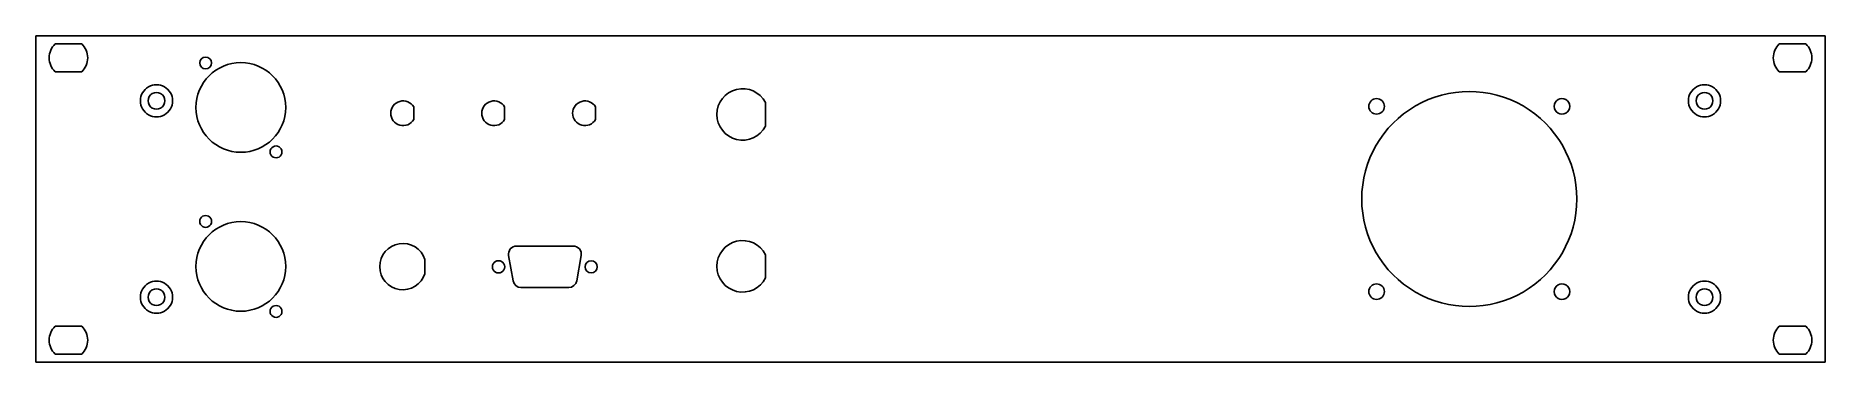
# Model space of a CAD drawing. Header units: millimetres. Extents: x 0 to 483, y 0 to 88.
import ezdxf

# ---------------------------------------------------------------- set-up
doc = ezdxf.new("R2010")
doc.units = ezdxf.units.MM
for name, color, linetype in [('Custom_cutouts', 7, 'CONTINUOUS'), ('Enclosure_side_fasteners', 7, 'CONTINUOUS'), ('Rack_ear_holes', 7, 'CONTINUOUS')]:
    doc.layers.add(name, color=color, linetype=linetype)

msp = doc.modelspace()

# ---------------------------------------------------------------- linework, layer by layer
at = {"layer": 'Custom_cutouts', "color": 7}
for p, q in [((482.731265, 88.232433), (0.132292, 88.232433)), ((0.132292, 0.1323), (0.132292, 88.232433)), ((482.731265, 88.232433), (482.731265, 0.1323)), ((47.532163, 80.895371), (47.532163, 80.895371)), ((67.532164, 68.895371), (67.532164, 68.895371)), ((102.061175, 69.015173), (102.061175, 65.632739)), ((126.5862, 69.015173), (126.5862, 65.632739)), ((151.111224, 69.015173), (151.111224, 65.632739)), ((196.933886, 70.20122), (196.933886, 63.833308)), ((363.83219, 69.182432), (363.83219, 69.182432)), ((413.832199, 69.182432), (413.832199, 69.182432)), ((66.532166, 56.895369), (66.532166, 56.895369)), ((415.732199, 44.18243), (415.732199, 44.18243)), ((47.532169, 38.13243), (47.532169, 38.13243)), ((129.786865, 31.484633), (145.077666, 31.484633)), ((196.956111, 29.157622), (196.956111, 26.017283)), ((67.532164, 25.988051), (67.532164, 25.988051)), ((105.087744, 27.853491), (105.087744, 24.027351)), ((126.587171, 25.884655), (126.587171, 25.884655)), ((128.840979, 22.089278), (127.636331, 28.921879)), ((147.228199, 28.921879), (146.023287, 22.089278)), ((151.577172, 25.884655), (151.577172, 25.884655)), ((196.956111, 26.017283), (196.956111, 22.876678)), ((143.872753, 20.284555), (130.991513, 20.284555)), ((363.83219, 19.182428), (363.83219, 19.182428)), ((413.832199, 19.182428), (413.832199, 19.182428)), ((66.532169, 13.832428), (66.532169, 13.832428)), ((0.132292, 0.1323), (482.731265, 0.1323))]:
    msp.add_line(p, q, dxfattribs=at)
for points in [[(45.932164, 82.493531), (45.049227, 82.493531), (44.333181, 81.778308), (44.332165, 80.895371)], [(47.532163, 80.895371), (47.531148, 81.778308), (46.815101, 82.493531), (45.932164, 82.493531)], [(55.432165, 80.990989), (48.75123, 80.990989), (43.334585, 75.576305), (43.332165, 68.895371)], [(44.332165, 80.895371), (44.333181, 80.012435), (45.049227, 79.297211), (45.932164, 79.297211)], [(45.932164, 79.297211), (46.815101, 79.297211), (47.531148, 80.012435), (47.532163, 80.895371)], [(67.532164, 68.895371), (67.529745, 75.576305), (62.113099, 80.990989), (55.432165, 80.990989)], [(189.118043, 73.771461), (186.001033, 73.015475), (183.806173, 70.22465), (183.806173, 67.017274)], [(196.933952, 70.201228), (195.46458, 73.052229), (192.235052, 74.527447), (189.118043, 73.771461)], [(401.232198, 69.297168), (392.259566, 74.47752), (381.204827, 74.47752), (372.232196, 69.297168)], [(43.332165, 68.895371), (43.334585, 62.214437), (48.75123, 56.799753), (55.432165, 56.799753)], [(55.432165, 56.799753), (62.113099, 56.799753), (67.529745, 62.214437), (67.532164, 68.895371)], [(98.317625, 70.535121), (96.869815, 70.139916), (95.865522, 68.82474), (95.865522, 67.32396)], [(102.061167, 69.01517), (101.298655, 70.307809), (99.765435, 70.930326), (98.317625, 70.535121)], [(122.842628, 70.535121), (121.394819, 70.139916), (120.390525, 68.82474), (120.390525, 67.32396)], [(126.586171, 69.01517), (125.823659, 70.307809), (124.290438, 70.930326), (122.842628, 70.535121)], [(147.367629, 70.535121), (145.919819, 70.139916), (144.915526, 68.82474), (144.915526, 67.32396)], [(151.111172, 69.01517), (150.348659, 70.307809), (148.815439, 70.930326), (147.367629, 70.535121)], [(372.232196, 69.297168), (363.259564, 64.116817), (357.732195, 54.543133), (357.732195, 44.18243)], [(361.732192, 71.27945), (360.573558, 71.27945), (359.633839, 70.341064), (359.632194, 69.182432)], [(359.632194, 69.182432), (359.633839, 68.023799), (360.573558, 67.085413), (361.732192, 67.085413)], [(363.83219, 69.182432), (363.830545, 70.341064), (362.890826, 71.27945), (361.732192, 71.27945)], [(361.732192, 67.085413), (362.890826, 67.085413), (363.830545, 68.023799), (363.83219, 69.182432)], [(415.732199, 44.18243), (415.732199, 54.543133), (410.20483, 64.116817), (401.232198, 69.297168)], [(410.682182, 71.001095), (410.032437, 70.625964), (409.632177, 69.932693), (409.632177, 69.182432)], [(409.632177, 69.182432), (409.632177, 68.43217), (410.032437, 67.738899), (410.682182, 67.363769)], [(412.782194, 71.001095), (412.132448, 71.376226), (411.331928, 71.376226), (410.682182, 71.001095)], [(413.832199, 69.182432), (413.832199, 69.932693), (413.431939, 70.625964), (412.782194, 71.001095)], [(412.782194, 67.363769), (413.431939, 67.738899), (413.832199, 68.43217), (413.832199, 69.182432)], [(95.865522, 67.32396), (95.865522, 65.823181), (96.869815, 64.508004), (98.317625, 64.1128)], [(98.317625, 64.1128), (99.765435, 63.717595), (101.298655, 64.340112), (102.061167, 65.632751)], [(120.390525, 67.32396), (120.390525, 65.823181), (121.394819, 64.508004), (122.842628, 64.1128)], [(122.842628, 64.1128), (124.290438, 63.717595), (125.823659, 64.340112), (126.586171, 65.632751)], [(144.915526, 67.32396), (144.915526, 65.823181), (145.919819, 64.508004), (147.367629, 64.1128)], [(147.367629, 64.1128), (148.815439, 63.717595), (150.348659, 64.340112), (151.111172, 65.632751)], [(183.806173, 67.017274), (183.806173, 63.809898), (186.001033, 61.019074), (189.118043, 60.263088)], [(189.118043, 60.263088), (192.235052, 59.507102), (195.46458, 60.982319), (196.933952, 63.83332)], [(410.682182, 67.363769), (411.331928, 66.988638), (412.132448, 66.988638), (412.782194, 67.363769)], [(64.132166, 58.28101), (63.637124, 57.995197), (63.332166, 57.466994), (63.332166, 56.895369)], [(65.732166, 58.28101), (65.237124, 58.566822), (64.627208, 58.566822), (64.132166, 58.28101)], [(66.532166, 56.895369), (66.532166, 57.466994), (66.227208, 57.995197), (65.732166, 58.28101)], [(63.332166, 56.895369), (63.332166, 56.323744), (63.637124, 55.79554), (64.132166, 55.509728)], [(64.132166, 55.509728), (64.627208, 55.223915), (65.237124, 55.223915), (65.732166, 55.509728)], [(65.732166, 55.509728), (66.227208, 55.79554), (66.532166, 56.323744), (66.532166, 56.895369)], [(357.732195, 44.18243), (357.732195, 33.821727), (363.259564, 24.248043), (372.232196, 19.067691)], [(401.232198, 19.067691), (410.20483, 24.248043), (415.732199, 33.821727), (415.732199, 44.18243)], [(45.132168, 39.518071), (44.637126, 39.232258), (44.332168, 38.704055), (44.332168, 38.13243)], [(46.732169, 39.518071), (46.237127, 39.803883), (45.62721, 39.803883), (45.132168, 39.518071)], [(47.532169, 38.13243), (47.532169, 38.704055), (47.22721, 39.232258), (46.732169, 39.518071)], [(55.432165, 38.083669), (48.75123, 38.083669), (43.334585, 32.668985), (43.332165, 25.988051)], [(44.332168, 38.13243), (44.332168, 37.560805), (44.637126, 37.032601), (45.132168, 36.746789)], [(45.132168, 36.746789), (45.62721, 36.460976), (46.237127, 36.460976), (46.732169, 36.746789)], [(46.732169, 36.746789), (47.22721, 37.032601), (47.532169, 37.560805), (47.532169, 38.13243)], [(67.532164, 25.988051), (67.529745, 32.668985), (62.113099, 38.083669), (55.432165, 38.083669)], [(98.169469, 32.115048), (95.128669, 31.638213), (92.887714, 29.018463), (92.887714, 25.940503)], [(105.087715, 27.853615), (104.145558, 30.783834), (101.210269, 32.591883), (98.169469, 32.115048)], [(128.113958, 30.70461), (127.699047, 30.210139), (127.524157, 29.557439), (127.636244, 28.92176)], [(129.786769, 31.484654), (129.141283, 31.484654), (128.528869, 31.199081), (128.113958, 30.70461)], [(146.750382, 30.70461), (146.335471, 31.199081), (145.723057, 31.484654), (145.07757, 31.484654)], [(147.228096, 28.92176), (147.340183, 29.557439), (147.165292, 30.210139), (146.750382, 30.70461)], [(189.141785, 32.777173), (186.01327, 32.030026), (183.806173, 29.233766), (183.806173, 26.017272)], [(196.956174, 29.157733), (195.502753, 32.027124), (192.2703, 33.52432), (189.141785, 32.777173)], [(43.332165, 25.988051), (43.334585, 19.307117), (48.75123, 13.892433), (55.432165, 13.892433)], [(55.432165, 13.892433), (62.113099, 13.892433), (67.529745, 19.307117), (67.532164, 25.988051)], [(92.887714, 25.940503), (92.887714, 22.862543), (95.128669, 20.242794), (98.169469, 19.765958)], [(124.112169, 27.313598), (123.601657, 27.018854), (123.287168, 26.474144), (123.287168, 25.884655)], [(123.287168, 25.884655), (123.287168, 25.295166), (123.601657, 24.750456), (124.112169, 24.455712)], [(125.76217, 27.313598), (125.251658, 27.608342), (124.622681, 27.608342), (124.112169, 27.313598)], [(124.112169, 24.455712), (124.622681, 24.160967), (125.251658, 24.160967), (125.76217, 24.455712)], [(126.587171, 25.884655), (126.587171, 26.474144), (126.272682, 27.018854), (125.76217, 27.313598)], [(125.76217, 24.455712), (126.272682, 24.750456), (126.587171, 25.295166), (126.587171, 25.884655)], [(149.927172, 27.533994), (149.01616, 27.533994), (148.277536, 26.795667), (148.277172, 25.884655)], [(148.277172, 25.884655), (148.277536, 24.973643), (149.01616, 24.235315), (149.927172, 24.235315)], [(151.577172, 25.884655), (151.576807, 26.795667), (150.838183, 27.533994), (149.927172, 27.533994)], [(149.927172, 24.235315), (150.838183, 24.235315), (151.576807, 24.973643), (151.577172, 25.884655)], [(183.806173, 26.017272), (183.806173, 22.800778), (186.01327, 20.004518), (189.141785, 19.257371)], [(98.169469, 19.765958), (101.210269, 19.289123), (104.145558, 21.097173), (105.087715, 24.027391)], [(128.841016, 22.089159), (129.025037, 21.045522), (129.931805, 20.284653), (130.991542, 20.284653)], [(143.872798, 20.284653), (144.932535, 20.284653), (145.839303, 21.045522), (146.023324, 22.089159)], [(189.141785, 19.257371), (192.2703, 18.510224), (195.502753, 20.00742), (196.956174, 22.87681)], [(361.732192, 21.279446), (360.573558, 21.279446), (359.633839, 20.341061), (359.632194, 19.182428)], [(363.83219, 19.182428), (363.830545, 20.341061), (362.890826, 21.279446), (361.732192, 21.279446)], [(410.682182, 21.001091), (410.032437, 20.62596), (409.632177, 19.93269), (409.632177, 19.182428)], [(412.782194, 21.001091), (412.132448, 21.376222), (411.331928, 21.376222), (410.682182, 21.001091)], [(413.832199, 19.182428), (413.832199, 19.93269), (413.431939, 20.62596), (412.782194, 21.001091)], [(64.132169, 15.218069), (63.637127, 14.932257), (63.332168, 14.404053), (63.332168, 13.832428)], [(65.732169, 15.218069), (65.237127, 15.503882), (64.62721, 15.503882), (64.132169, 15.218069)], [(66.532169, 13.832428), (66.532169, 14.404053), (66.227211, 14.932257), (65.732169, 15.218069)], [(359.632194, 19.182428), (359.633839, 18.023795), (360.573558, 17.085409), (361.732192, 17.085409)], [(361.732192, 17.085409), (362.890826, 17.085409), (363.830545, 18.023795), (363.83219, 19.182428)], [(372.232196, 19.067691), (381.204827, 13.88734), (392.259566, 13.88734), (401.232198, 19.067691)], [(409.632177, 19.182428), (409.632177, 18.432166), (410.032437, 17.738896), (410.682182, 17.363765)], [(410.682182, 17.363765), (411.331928, 16.988634), (412.132448, 16.988634), (412.782194, 17.363765)], [(412.782194, 17.363765), (413.431939, 17.738896), (413.832199, 18.432166), (413.832199, 19.182428)], [(63.332168, 13.832428), (63.332168, 13.260803), (63.637127, 12.7326), (64.132169, 12.446787)], [(64.132169, 12.446787), (64.62721, 12.160975), (65.237127, 12.160975), (65.732169, 12.446787)], [(65.732169, 12.446787), (66.227211, 12.7326), (66.532169, 13.260803), (66.532169, 13.832428)]]:
    msp.add_open_spline(points, degree=3, dxfattribs=at)
at = {"layer": 'Enclosure_side_fasteners', "color": 7}
for p, q in [((34.932165, 70.682432), (34.932165, 70.682432)), ((37.032163, 70.682432), (37.032163, 70.682432)), ((452.432185, 70.682432), (452.432185, 70.682432)), ((454.532183, 70.682432), (454.532183, 70.682432)), ((34.932165, 17.682428), (34.932165, 17.682428)), ((37.032163, 17.682428), (37.032163, 17.682428)), ((452.432185, 17.682428), (452.432185, 17.682428)), ((454.532183, 17.682428), (454.532183, 17.682428))]:
    msp.add_line(p, q, dxfattribs=at)
for points in [[(30.507162, 74.449642), (29.161267, 73.67259), (28.332162, 72.236537), (28.332162, 70.682432)], [(31.557163, 72.63099), (30.86101, 72.229066), (30.432163, 71.48628), (30.432163, 70.682432)], [(34.857162, 74.449642), (33.511268, 75.226695), (31.853057, 75.226695), (30.507162, 74.449642)], [(33.807164, 72.63099), (33.111011, 73.032914), (32.253316, 73.032914), (31.557163, 72.63099)], [(34.932165, 70.682432), (34.932165, 71.48628), (34.503317, 72.229066), (33.807164, 72.63099)], [(37.032163, 70.682432), (37.032163, 72.236537), (36.203057, 73.67259), (34.857162, 74.449642)], [(448.00718, 74.449644), (446.661285, 73.672591), (445.83218, 72.236538), (445.83218, 70.682432)], [(449.05718, 72.630992), (448.361026, 72.229067), (447.932178, 71.486281), (447.932178, 70.682432)], [(452.357182, 74.449644), (451.011287, 75.226697), (449.353076, 75.226697), (448.00718, 74.449644)], [(451.307183, 72.630992), (450.61103, 73.032916), (449.753333, 73.032916), (449.05718, 72.630992)], [(452.432185, 70.682432), (452.432185, 71.486281), (452.003337, 72.229067), (451.307183, 72.630992)], [(454.532183, 70.682432), (454.532183, 72.236538), (453.703077, 73.672591), (452.357182, 74.449644)], [(28.332162, 70.682432), (28.332162, 69.128326), (29.161267, 67.692274), (30.507162, 66.915221)], [(30.432163, 70.682432), (30.432163, 69.878584), (30.86101, 69.135798), (31.557163, 68.733874)], [(31.557163, 68.733874), (32.253316, 68.33195), (33.111011, 68.33195), (33.807164, 68.733874)], [(33.807164, 68.733874), (34.503317, 69.135798), (34.932165, 69.878584), (34.932165, 70.682432)], [(34.857162, 66.915221), (36.203057, 67.692274), (37.032163, 69.128326), (37.032163, 70.682432)], [(445.83218, 70.682432), (445.83218, 69.128326), (446.661285, 67.692273), (448.00718, 66.91522)], [(447.932178, 70.682432), (447.932178, 69.878583), (448.361026, 69.135796), (449.05718, 68.733871)], [(449.05718, 68.733871), (449.753333, 68.331947), (450.61103, 68.331947), (451.307183, 68.733871)], [(451.307183, 68.733871), (452.003337, 69.135796), (452.432185, 69.878583), (452.432185, 70.682432)], [(452.357182, 66.91522), (453.703077, 67.692273), (454.532183, 69.128326), (454.532183, 70.682432)], [(30.507162, 66.915221), (31.853057, 66.138168), (33.511268, 66.138168), (34.857162, 66.915221)], [(448.00718, 66.91522), (449.353076, 66.138167), (451.011287, 66.138167), (452.357182, 66.91522)], [(30.507162, 21.449639), (29.161267, 20.672586), (28.332162, 19.236534), (28.332162, 17.682428)], [(31.557163, 19.630986), (30.86101, 19.229062), (30.432163, 18.486276), (30.432163, 17.682428)], [(34.857162, 21.449639), (33.511268, 22.226692), (31.853057, 22.226692), (30.507162, 21.449639)], [(33.807164, 19.630986), (33.111011, 20.03291), (32.253316, 20.03291), (31.557163, 19.630986)], [(34.932165, 17.682428), (34.932165, 18.486276), (34.503317, 19.229062), (33.807164, 19.630986)], [(37.032163, 17.682428), (37.032163, 19.236534), (36.203057, 20.672586), (34.857162, 21.449639)], [(448.00718, 21.44964), (446.661285, 20.672587), (445.83218, 19.236534), (445.83218, 17.682428)], [(449.05718, 19.630988), (448.361026, 19.229064), (447.932178, 18.486277), (447.932178, 17.682428)], [(452.357182, 21.44964), (451.011287, 22.226693), (449.353076, 22.226693), (448.00718, 21.44964)], [(451.307183, 19.630988), (450.61103, 20.032913), (449.753333, 20.032913), (449.05718, 19.630988)], [(452.432185, 17.682428), (452.432185, 18.486277), (452.003337, 19.229064), (451.307183, 19.630988)], [(454.532183, 17.682428), (454.532183, 19.236534), (453.703077, 20.672587), (452.357182, 21.44964)], [(28.332162, 17.682428), (28.332162, 16.128323), (29.161267, 14.69227), (30.507162, 13.915217)], [(30.432163, 17.682428), (30.432163, 16.87858), (30.86101, 16.135794), (31.557163, 15.73387)], [(31.557163, 15.73387), (32.253316, 15.331946), (33.111011, 15.331946), (33.807164, 15.73387)], [(33.807164, 15.73387), (34.503317, 16.135794), (34.932165, 16.87858), (34.932165, 17.682428)], [(34.857162, 13.915217), (36.203057, 14.69227), (37.032163, 16.128323), (37.032163, 17.682428)], [(445.83218, 17.682428), (445.83218, 16.128322), (446.661285, 14.692269), (448.00718, 13.915216)], [(447.932178, 17.682428), (447.932178, 16.878579), (448.361026, 16.135792), (449.05718, 15.733868)], [(449.05718, 15.733868), (449.753333, 15.331943), (450.61103, 15.331943), (451.307183, 15.733868)], [(451.307183, 15.733868), (452.003337, 16.135792), (452.432185, 16.878579), (452.432185, 17.682428)], [(452.357182, 13.915216), (453.703077, 14.692269), (454.532183, 16.128322), (454.532183, 17.682428)], [(30.507162, 13.915217), (31.853057, 13.138165), (33.511268, 13.138165), (34.857162, 13.915217)], [(448.00718, 13.915216), (449.353076, 13.138163), (451.011287, 13.138163), (452.357182, 13.915216)]]:
    msp.add_open_spline(points, degree=3, dxfattribs=at)
at = {"layer": 'Rack_ear_holes', "color": 7}
for p, q in [((5.329767, 86.032431), (12.534636, 86.032431)), ((470.330243, 86.032431), (477.534848, 86.032431)), ((12.534636, 78.532421), (5.329767, 78.532421)), ((477.534848, 78.532421), (470.330243, 78.532421)), ((5.329767, 9.832454), (12.534636, 9.832454)), ((470.330243, 9.832454), (477.534848, 9.832454)), ((12.534636, 2.33231), (5.329767, 2.33231)), ((477.534848, 2.33231), (470.330243, 2.33231))]:
    msp.add_line(p, q, dxfattribs=at)
for points in [[(5.329738, 86.032431), (4.309072, 85.05193), (3.732168, 83.697754), (3.732168, 82.28243)], [(3.732168, 82.28243), (3.732168, 80.867107), (4.309072, 79.512931), (5.329738, 78.53243)], [(14.132167, 82.28243), (14.132167, 83.697754), (13.555263, 85.05193), (12.534597, 86.032431)], [(12.534597, 78.53243), (13.555263, 79.512931), (14.132167, 80.867107), (14.132167, 82.28243)], [(470.329767, 86.032431), (469.309101, 85.05193), (468.732197, 83.697754), (468.732197, 82.28243)], [(468.732197, 82.28243), (468.732197, 80.867107), (469.309101, 79.512931), (470.329767, 78.53243)], [(479.132206, 82.28243), (479.132206, 83.697754), (478.555302, 85.05193), (477.534636, 86.032431)], [(477.534636, 78.53243), (478.555302, 79.512931), (479.132206, 80.867107), (479.132206, 82.28243)], [(5.329738, 9.832425), (4.309072, 8.851925), (3.732168, 7.497749), (3.732168, 6.082426)], [(14.132166, 6.082426), (14.132166, 7.497749), (13.555262, 8.851925), (12.534597, 9.832425)], [(470.329767, 9.832425), (469.309101, 8.851925), (468.732197, 7.497749), (468.732197, 6.082426)], [(479.132206, 6.082426), (479.132206, 7.497749), (478.555302, 8.851925), (477.534636, 9.832425)], [(3.732168, 6.082426), (3.732168, 4.667103), (4.309072, 3.312927), (5.329738, 2.332427)], [(12.534597, 2.332427), (13.555262, 3.312927), (14.132166, 4.667103), (14.132166, 6.082426)], [(468.732197, 6.082426), (468.732197, 4.667103), (469.309101, 3.312927), (470.329767, 2.332427)], [(477.534636, 2.332427), (478.555302, 3.312927), (479.132206, 4.667103), (479.132206, 6.082426)]]:
    msp.add_open_spline(points, degree=3, dxfattribs=at)

doc.saveas('drawing.dxf')
